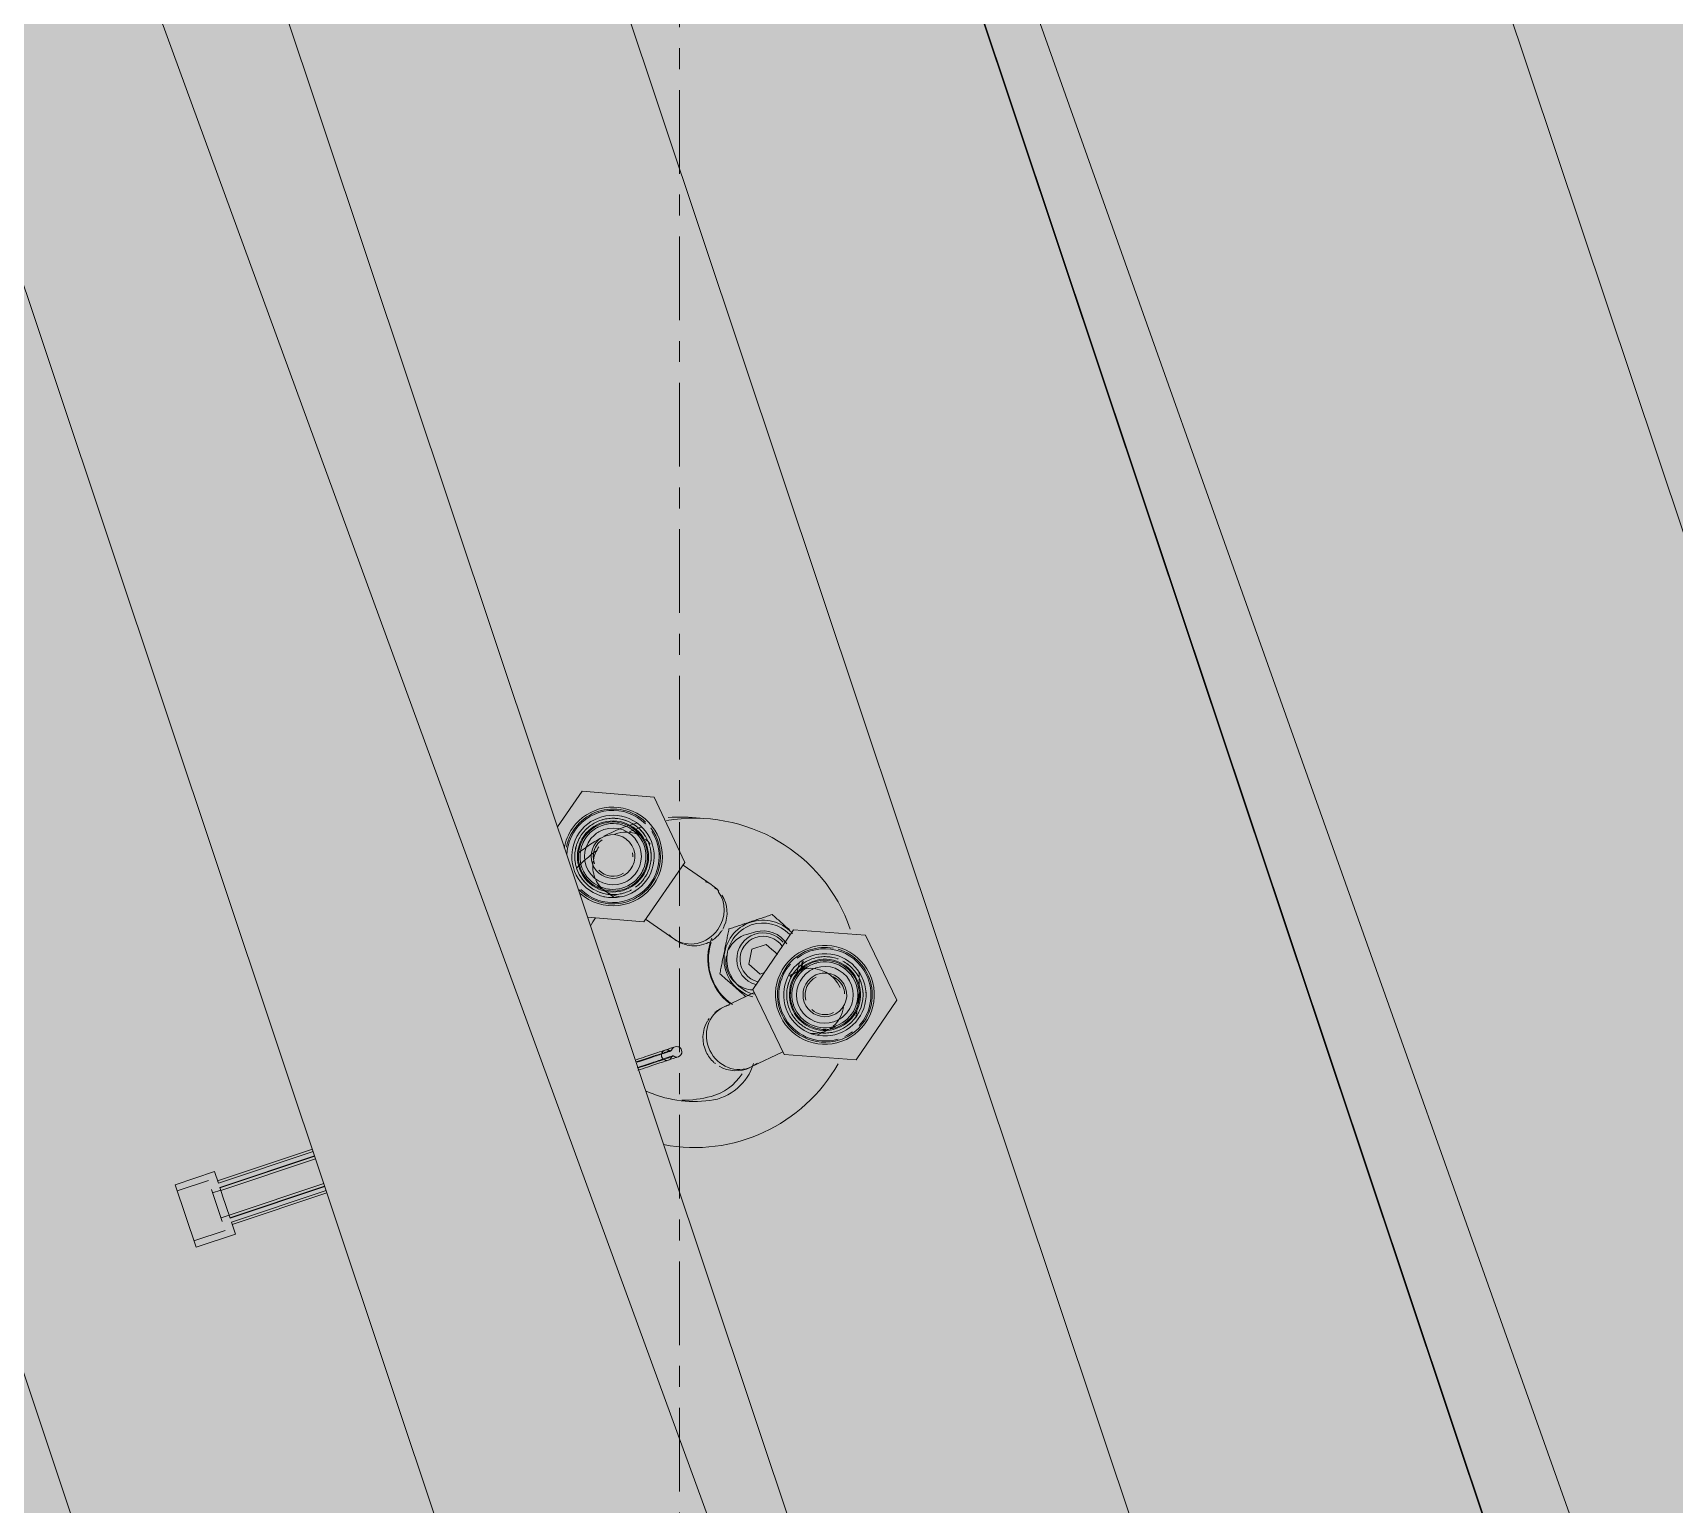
# Model space of a CAD drawing. Header units: inches. Extents: x 2468 to 5383, y -426 to 1376.
# Drawn here: x 3008.14 to 3017.94, y 1153.7 to 1162.5 of the extents above; entities that cross this region are included whole.
import ezdxf

# ---------------------------------------------------------------- set-up
doc = ezdxf.new("R2010")
doc.units = ezdxf.units.IN
doc.header["$MEASUREMENT"] = 0
doc.linetypes.add('Grid Line 1_2_', pattern=[0.875, 0.5, -0.125, 0.125, -0.125])
for name, color, linetype, lineweight in [('7200-WISCONSIN-AVE-6TH-FLOOR-031418_dwg', 8, 'Continuous', 9), ('A-CLNG', 13, 'Continuous', 13), ('A-CLNG-PATT', 13, 'Continuous', 13), ('A-DETL-GENF', 92, 'Continuous', 9), ('A-WALL-PATT', 111, 'Continuous', 13), ('Bb-cor', 7, 'Continuous', 9), ('E-LITE-EQPM', 33, 'Continuous', 9), ('G-IMPT', 8, 'Continuous', 13), ('I-WALL', 2, 'Continuous', 13), ('P-SANR-FIXT', 6, 'Continuous', 13), ('S-GRID', 1, 'Continuous', 9)]:
    doc.layers.add(name, color=color, linetype=linetype, lineweight=lineweight)

# ---------------------------------------------------------------- blocks, each defined once
blk = doc.blocks.new('7200-WISCONSIN-AVE-6TH-FLOOR-031418_dwg-5450642-6TH FLOOR RCP')
at = {"layer": 'Bb-cor'}
blk.add_line((3008.4994, 1178.477), (3047.4165, 1062.0539), dxfattribs=at)
blk = doc.blocks.new('Trendy 1000B - Trendy 1000B_dxf_Trendy 1000-V2-6TH FLOOR RCP')
at = {"layer": 'G-IMPT', "lineweight": 9}
for p, q in [((12.34, 28.3), (1.46, 26.91)), ((18.98, 19.57), (12.34, 28.3)), ((1.46, 26.91), (-2.78, 16.79)), ((2.35, 17.45), (2.38, 17.22)), ((13.85, 18.91), (13.82, 19.14)), ((14.74, 9.45), (18.98, 19.57)), ((-2.78, 16.79), (3.86, 8.06)), ((3.36, 15.85), (3.37, 15.78)), ((3.44, 15.17), (3.61, 13.91)), ((13.52, 15.18), (13.36, 16.44)), ((-2, 9.85), (-2, 12.15)), ((2, 9.85), (2, 10.42)), ((-12.13, 7.82), (-11.95, 7.9)), ((0, 8.69), (-2, 9.85)), ((2, 9.85), (0, 8.69)), ((3.86, 8.06), (14.74, 9.45)), ((4.34, 8.12), (5, 2.97)), ((14.92, 4.23), (14.26, 9.39)), ((-13.23, 7.13), (-17.4, 4.02)), ((-13.89, 6.44), (-13.83, 6.51)), ((-12.99, 7.31), (-12.83, 7.42)), ((-6.15, 6.49), (-6.02, 6.33)), ((14.65, 5.14), (14.68, 5.06)), ((-28.58, 3.12), (-32.92, -6.95)), ((-17.69, 4.41), (-28.58, 3.12)), ((-11.13, -4.38), (-17.69, 4.41)), ((5.05, 2.61), (5.04, 2.67)), ((14.96, 3.93), (14.98, 3.73)), ((-6.11, 0.16), (-6.24, 0.01)), ((5.35, 1.46), (5.28, 1.64)), ((-23.6, -0.6), (-23.68, -0.67)), ((-11.42, -4), (-7.25, -0.89)), ((-6.97, -0.68), (-7.01, -0.71)), ((12.73, -0.89), (12.56, -0.99)), ((-14.51, -12.24), (-11.13, -4.38)), ((-32.92, -6.95), (-28.97, -12.24)), ((8.36, -5.9), (8.36, -5.87)), ((8.36, -5.9), (8.36, -5.9)), ((8.48, -7.07), (8.5, -7.05)), ((8.63, -5.3), (8.65, -5.28)), ((8.68, -6.54), (8.68, -7.04)), ((8.68, -7.1), (8.68, -7.24)), ((8.68, -7.31), (8.68, -7.76)), ((9.15, -5.1), (9.18, -5.1)), ((9.64, -7.04), (9.64, -6.54)), ((9.64, -7.24), (9.64, -7.1)), ((9.64, -7.76), (9.64, -7.31)), ((9.84, -6.32), (9.82, -6.35)), ((9.96, -5.88), (9.96, -5.9)), ((9.96, -5.9), (9.96, -5.93)), ((9.96, -5.9), (9.96, -5.91)), ((-17.12, -8.25), (-16.1, -7.49)), ((8.68, -7.83), (8.68, -8.17)), ((8.68, -8.25), (8.68, -8.93)), ((8.68, -9), (8.68, -9.44)), ((8.68, -9.51), (8.68, -10.49)), ((9.17, -8.3), (9.14, -8.3)), ((9.64, -8.17), (9.64, -7.83)), ((9.64, -8.93), (9.64, -8.25)), ((9.64, -9.44), (9.64, -9)), ((9.64, -10.49), (9.64, -9.51)), ((9.69, -8.09), (9.67, -8.11)), ((8.68, -10.56), (8.68, -10.98)), ((8.68, -11.05), (8.68, -12.22)), ((9.64, -10.98), (9.64, -10.56)), ((9.64, -12.22), (9.64, -11.05)), ((5.66, -63.04), (5.66, -78.2)), ((6.04, -78.2), (6.04, -63.04)), ((6.71, -63.04), (6.71, -78.2)), ((6.77, -63.04), (6.77, -78.2)), ((7.2, -63.04), (7.2, -78.2)), ((11.12, -63.04), (11.12, -78.2)), ((11.55, -78.2), (11.55, -63.04)), ((11.61, -78.2), (11.61, -63.04)), ((12.29, -63.04), (12.29, -78.2)), ((12.66, -78.2), (12.66, -63.04)), ((4.16, -78.2), (4.16, -84.5)), ((4.16, -78.2), (6.04, -78.2)), ((5.16, -79.5), (5.16, -84.5)), ((5.76, -78.2), (6.04, -78.2)), ((9.16, -79.5), (6.59, -79.5)), ((7.2, -78.2), (6.71, -78.2)), ((7.16, -79.5), (7.16, -78.18)), ((7.85, -78.2), (7.2, -78.2)), ((7.9, -78.2), (11.61, -78.2)), ((9.16, -79.5), (11.73, -79.5)), ((11.16, -78.21), (11.16, -79.5)), ((12.29, -78.2), (14.16, -78.2)), ((12.29, -78.2), (12.56, -78.2)), ((13.16, -84.5), (13.16, -79.5)), ((14.16, -84.5), (14.16, -78.2)), ((14.16, -84.5), (4.16, -84.5))]:
    blk.add_line(p, q, dxfattribs=at)
at = {"layer": 'G-IMPT', "lineweight": 9, "flags": 128}
for points in [[(4.84, 22.98), (4.66, 22.84), (4.47, 22.7), (4.29, 22.55), (4.12, 22.4)], [(6.3, 23.69), (6.08, 23.62), (5.86, 23.53), (5.65, 23.44)], [(8.36, 23.97), (8.12, 23.98), (7.89, 23.98), (7.66, 23.96), (7.43, 23.94), (7.2, 23.91)], [(11.58, 22.82), (11.39, 22.95), (11.2, 23.08), (11, 23.2), (10.8, 23.31), (10.59, 23.42), (10.38, 23.51), (10.17, 23.6), (9.95, 23.68), (9.73, 23.75), (9.5, 23.81), (9.28, 23.86), (9.05, 23.9), (8.82, 23.93)], [(3.57, 21.8), (3.5, 21.71), (3.36, 21.52), (3.23, 21.33), (3.11, 21.13), (3, 20.93), (2.89, 20.73), (2.79, 20.52), (2.7, 20.3), (2.62, 20.08), (2.55, 19.86), (2.49, 19.64), (2.43, 19.41), (2.39, 19.19), (2.35, 18.96)], [(12.87, 21.49), (12.73, 21.68), (12.59, 21.86), (12.43, 22.03), (12.28, 22.2)], [(13.59, 20.04), (13.51, 20.26), (13.43, 20.47), (13.33, 20.69)], [(2.31, 18.5), (2.3, 18.26), (2.3, 18.03), (2.31, 17.8), (2.33, 17.57), (2.35, 17.45)], [(13.24, 17.45), (13.22, 17.56), (13.18, 17.91), (13.14, 18.19)], [(13.89, 17.86), (13.9, 18.09), (13.9, 18.33), (13.89, 18.56), (13.87, 18.79), (13.85, 18.91)], [(2.61, 16.32), (2.69, 16.1), (2.77, 15.88), (2.87, 15.67)], [(3.22, 16.92), (3.23, 16.85), (3.27, 16.55), (3.31, 16.19)], [(12.56, 14.47), (12.7, 14.65), (12.84, 14.83), (12.97, 15.03), (13.09, 15.22), (13.21, 15.43), (13.31, 15.63), (13.41, 15.84), (13.5, 16.06), (13.58, 16.27), (13.65, 16.49), (13.71, 16.72), (13.77, 16.94), (13.81, 17.17), (13.85, 17.4)], [(0, 13.31), (-0.5, 13.02), (-1, 12.73), (-1.5, 12.44), (-2, 12.15)], [(3.34, 14.87), (3.47, 14.68), (3.62, 14.5), (3.77, 14.32), (3.92, 14.15)], [(4.62, 13.54), (4.81, 13.41), (5, 13.28), (5.2, 13.16), (5.4, 13.05), (5.61, 12.94), (5.82, 12.85), (6.04, 12.76), (6.26, 12.68), (6.48, 12.61), (6.7, 12.55), (6.93, 12.5), (7.15, 12.46), (7.38, 12.42)], [(9.9, 12.67), (10.12, 12.74), (10.34, 12.83), (10.55, 12.92)], [(11.36, 13.38), (11.55, 13.51), (11.73, 13.66), (11.91, 13.8), (12.08, 13.96)], [(-4.29, 11.24), (-4.31, 10.89), (-4.33, 10.54), (-4.35, 10.19), (-4.37, 9.84)], [(7.85, 12.38), (8.08, 12.38), (8.31, 12.38), (8.54, 12.4), (8.77, 12.42), (9, 12.45)], [(-6.62, 6.98), (-6.56, 6.93), (-6.42, 6.79), (-6.28, 6.64)], [(-5.06, 4.1), (-5.04, 3.9), (-5.02, 3.7), (-5.01, 3.61)], [(-21.67, 0.12), (-21.9, 0.13), (-22.14, 0.13), (-22.37, 0.12), (-22.6, 0.1), (-22.83, 0.08)], [(-18.46, -1.09), (-18.65, -0.95), (-18.84, -0.82), (-19.04, -0.7), (-19.24, -0.58), (-19.44, -0.47), (-19.65, -0.37), (-19.87, -0.28), (-20.09, -0.2), (-20.31, -0.13), (-20.53, -0.06), (-20.75, -0.01), (-20.98, 0.04), (-21.21, 0.07)], [(-5.73, 0.7), (-5.76, 0.65), (-5.87, 0.48), (-5.99, 0.32)], [(6.17, 0.09), (6.04, 0.24), (5.92, 0.4)], [(-26.5, -1.98), (-26.64, -2.16), (-26.78, -2.35), (-26.91, -2.54), (-27.03, -2.74), (-27.14, -2.94), (-27.25, -3.15), (-27.34, -3.36), (-27.43, -3.57), (-27.51, -3.79), (-27.58, -4.01), (-27.64, -4.23), (-27.7, -4.46), (-27.74, -4.69), (-27.77, -4.92)], [(-25.49, -1.02), (-25.67, -1.16), (-25.85, -1.31), (-26.02, -1.47)], [(-25.2, -0.82), (-25.39, -0.95), (-25.49, -1.02)], [(-23.91, -0.84), (-24, -0.91), (-24.28, -1.11), (-24.51, -1.29)], [(-23.73, -0.13), (-23.95, -0.2), (-24.17, -0.28), (-24.38, -0.37)], [(-17.2, -2.44), (-17.34, -2.25), (-17.48, -2.07), (-17.63, -1.89), (-17.78, -1.71)], [(-16.5, -3.9), (-16.58, -3.68), (-16.66, -3.46), (-16.75, -3.25)], [(-16.23, -5.96), (-16.22, -5.73), (-16.23, -5.49), (-16.24, -5.26), (-16.26, -5.03), (-16.29, -4.8)], [(-27.82, -5.38), (-27.82, -5.61), (-27.82, -5.84), (-27.81, -6.08), (-27.79, -6.31), (-27.76, -6.54)], [(-27.55, -7.44), (-27.47, -7.66), (-27.39, -7.87), (-27.3, -8.09)], [(-17.55, -9.36), (-17.41, -9.18), (-17.27, -8.99), (-17.14, -8.8), (-17.02, -8.6), (-16.91, -8.4), (-16.8, -8.19), (-16.7, -7.98), (-16.62, -7.77), (-16.54, -7.55), (-16.47, -7.33), (-16.4, -7.1), (-16.35, -6.88), (-16.31, -6.65), (-16.27, -6.42)], [(8.36, -12.1), (8.36, -11.71), (8.36, -11.33), (8.36, -10.96), (8.36, -10.6), (8.36, -10.25), (8.36, -9.91), (8.36, -9.58), (8.36, -9.26), (8.36, -8.95), (8.36, -8.66), (8.36, -8.37), (8.36, -8.1), (8.36, -7.85), (8.36, -7.61), (8.36, -7.38), (8.36, -7.17), (8.36, -6.98), (8.36, -6.8), (8.36, -6.63), (8.36, -6.48), (8.36, -6.35), (8.36, -6.24), (8.36, -6.14)], [(8.5, -6.35), (8.49, -6.33), (8.47, -6.3), (8.45, -6.27), (8.44, -6.24), (8.43, -6.21), (8.41, -6.18), (8.4, -6.15), (8.39, -6.12), (8.38, -6.09)], [(8.47, -5.5), (8.48, -5.47), (8.5, -5.45)], [(8.68, -6.54), (8.65, -6.52), (8.63, -6.5), (8.61, -6.48), (8.58, -6.45)], [(8.58, -6.95), (8.6, -6.92), (8.63, -6.9), (8.65, -6.88), (8.68, -6.86), (8.68, -6.86)], [(8.69, -6.55), (8.69, -6.54), (8.68, -6.54)], [(8.68, -6.86), (8.69, -6.85), (8.69, -6.85), (8.7, -6.84)], [(8.7, -5.24), (8.73, -5.22), (8.76, -5.21), (8.78, -5.19), (8.81, -5.18), (8.84, -5.16), (8.87, -5.15), (8.9, -5.14), (8.93, -5.13), (8.96, -5.12), (8.99, -5.12), (9.02, -5.11)], [(8.76, -6.7), (8.76, -6.69), (8.76, -6.68), (8.76, -6.67), (8.76, -6.67), (8.76, -6.66), (8.75, -6.65), (8.75, -6.64), (8.75, -6.63), (8.75, -6.63), (8.74, -6.62), (8.74, -6.61), (8.74, -6.61)], [(8.76, -6.74), (8.76, -6.73), (8.76, -6.72), (8.76, -6.71), (8.76, -6.71), (8.76, -6.7)], [(8.76, -12.08), (8.76, -11.73), (8.76, -11.39), (8.76, -11.05), (8.76, -10.73), (8.76, -10.41), (8.76, -10.1), (8.76, -9.81), (8.76, -9.52), (8.76, -9.25), (8.76, -8.99), (8.76, -8.74), (8.76, -8.51), (8.76, -8.28), (8.76, -8.07), (8.76, -7.88), (8.76, -7.7), (8.76, -7.53), (8.76, -7.38), (8.76, -7.24), (8.76, -7.12), (8.76, -7.01), (8.76, -6.92), (8.76, -6.84), (8.76, -6.78), (8.76, -6.74), (8.76, -6.71), (8.76, -6.7)], [(9.37, -5.13), (9.4, -5.14), (9.43, -5.15), (9.46, -5.16), (9.49, -5.17)], [(9.56, -6.66), (9.56, -6.66), (9.56, -6.67), (9.56, -6.68), (9.56, -6.69), (9.56, -6.7)], [(9.56, -6.7), (9.56, -6.71), (9.56, -6.71), (9.56, -6.72), (9.56, -6.73), (9.56, -6.74), (9.57, -6.74), (9.57, -6.75), (9.57, -6.76), (9.57, -6.77), (9.58, -6.78), (9.58, -6.78), (9.58, -6.79)], [(9.56, -6.7), (9.56, -6.71), (9.56, -6.73), (9.56, -6.77), (9.56, -6.83), (9.56, -6.9), (9.56, -6.98), (9.56, -7.09), (9.56, -7.21), (9.56, -7.34), (9.56, -7.49), (9.56, -7.65), (9.56, -7.83), (9.56, -8.02), (9.56, -8.22), (9.56, -8.44), (9.56, -8.68), (9.56, -8.92), (9.56, -9.18), (9.56, -9.45), (9.56, -9.73), (9.56, -10.02), (9.56, -10.33), (9.56, -10.64), (9.56, -10.96), (9.56, -11.29), (9.56, -11.64), (9.56, -11.98), (9.56, -12.34)], [(9.64, -6.54), (9.63, -6.54), (9.63, -6.55), (9.62, -6.55)], [(9.63, -6.85), (9.63, -6.85), (9.64, -6.86)], [(9.74, -6.45), (9.72, -6.47), (9.69, -6.49), (9.67, -6.51), (9.64, -6.53), (9.64, -6.54)], [(9.64, -6.86), (9.67, -6.88), (9.69, -6.9), (9.71, -6.92), (9.74, -6.94)], [(9.77, -5.38), (9.79, -5.41), (9.81, -5.43), (9.83, -5.46), (9.85, -5.49), (9.86, -5.51), (9.88, -5.54), (9.89, -5.57)], [(9.82, -7.04), (9.83, -7.07), (9.85, -7.09), (9.87, -7.12), (9.88, -7.15), (9.89, -7.18), (9.91, -7.21), (9.92, -7.24), (9.93, -7.27), (9.94, -7.3)], [(9.96, -6.11), (9.96, -6.21), (9.96, -6.32), (9.96, -6.45), (9.96, -6.59), (9.96, -6.75), (9.96, -6.93), (9.96, -7.12), (9.96, -7.33), (9.96, -7.55), (9.96, -7.78), (9.96, -8.03), (9.96, -8.3), (9.96, -8.58), (9.96, -8.87), (9.96, -9.17), (9.96, -9.49), (9.96, -9.82), (9.96, -10.15), (9.96, -10.5), (9.96, -10.86), (9.96, -11.23), (9.96, -11.61), (9.96, -11.99), (9.96, -12.38)], [(-26.84, -8.9), (-26.71, -9.09), (-26.57, -9.27), (-26.42, -9.45), (-26.27, -9.62)], [(-18.56, -10.32), (-18.37, -10.18), (-18.19, -10.03), (-18.02, -9.87)], [(-18.53, -9.3), (-18.47, -9.26), (-18.23, -9.08), (-17.94, -8.86), (-17.89, -8.82)], [(8.55, -8.01), (8.53, -7.99), (8.51, -7.96), (8.49, -7.94), (8.47, -7.91), (8.46, -7.88), (8.44, -7.85), (8.43, -7.82)], [(8.95, -8.27), (8.92, -8.26), (8.89, -8.25), (8.86, -8.24), (8.83, -8.22)], [(9.62, -8.15), (9.59, -8.17), (9.56, -8.19), (9.54, -8.2), (9.51, -8.22), (9.48, -8.23), (9.45, -8.24), (9.42, -8.25), (9.39, -8.26), (9.36, -8.27), (9.33, -8.28), (9.3, -8.29)], [(9.85, -7.89), (9.84, -7.92), (9.82, -7.95)], [(-25.58, -10.25), (-25.4, -10.39), (-25.21, -10.52), (-25.01, -10.64), (-24.81, -10.76), (-24.6, -10.86), (-24.39, -10.96), (-24.18, -11.05), (-23.96, -11.14), (-23.74, -11.21), (-23.52, -11.27), (-23.29, -11.33), (-23.07, -11.37), (-22.84, -11.41)], [(-22.38, -11.46), (-22.14, -11.47), (-21.91, -11.47), (-21.68, -11.46), (-21.45, -11.44), (-21.22, -11.41)], [(-20.31, -11.21), (-20.09, -11.14), (-19.88, -11.06), (-19.66, -10.97)], [(-18.85, -10.52), (-18.66, -10.39), (-18.56, -10.32)]]:
    blk.add_lwpolyline(points, dxfattribs=at)
at = {"layer": 'G-IMPT', "lineweight": 9}
for centre, radius, start, end in [((0.11, 0), 25, 90.5964, 171.3873), ((8.1, 18.18), 7.5, 97.2728, 277.2728), ((8.1, 18.18), 7, 97.2728, 198.5228), ((8.1, 18.18), 7.2, 22.5227, 145.2513), ((8.1, 18.18), 7.5, 277.2728, 97.2728), ((8.1, 18.18), 7, 29.7728, 97.2728), ((8.1, 18.18), 6.25, 97.2728, 277.2728), ((8.1, 18.18), 5.4, 97.2728, 277.2728), ((8.1, 18.18), 5.25, 22.5227, 202.5227), ((8.1, 18.18), 5, 97.2728, 277.2728), ((8.1, 18.18), 4.31, 22.5227, 180), ((8.1, 18.18), 5.8, 115.4318, 126.1828), ((8.1, 18.18), 6.25, 119.4349, 120.1107), ((8.1, 18.18), 5.8, 99.3698, 110.1074), ((0.11, 0), 25, 73.5051, 75.2504), ((8.1, 18.18), 5, 104.5258, 108.0197), ((8.1, 18.18), 6.25, 277.2728, 97.2728), ((8.1, 18.18), 5.4, 277.2728, 97.2728), ((0.11, 0), 25, 70.6463, 72.9369), ((8.1, 18.18), 5, 277.2728, 97.2728), ((8.1, 18.18), 5.8, 83.3084, 92.2795), ((8.1, 18.18), 5, 86.5258, 90.0198), ((0.11, 0), 25, 69.713, 69.9366), ((0.11, 0), 25, 64.2306, 68.1545), ((8.1, 18.18), 5.8, 69.2415, 75.9975), ((8.1, 18.18), 5, 68.5258, 72.0198), ((8.1, 18.18), 6.25, 74.4349, 75.1107), ((8.1, 18.18), 5.8, 3.823, 59.8855), ((8.1, 18.18), 7.2, 151.3678, 180), ((8.1, 18.18), 5.8, 151.3769, 158.351), ((8.1, 18.18), 5.25, 202.5227, 22.5227), ((8.1, 18.18), 5, 158.5258, 162.0198), ((8.1, 18.18), 5.8, 141.1334, 142.2566), ((8.1, 18.18), 5, 140.5258, 144.0197), ((8.1, 18.18), 3.32, 0, 180), ((8.1, 18.18), 5, 122.5258, 126.0197), ((8.1, 18.18), 3, 97.2728, 142.2728), ((8.1, 18.18), 3, 74.7728, 97.2728), ((8.1, 18.18), 5, 50.5258, 54.0197), ((0.11, 0), 25, 62.4042, 63.0405), ((0.11, 0), 25, 59.9191, 61.7814), ((8.1, 18.18), 5, 32.5258, 36.0197), ((0.11, 0), 25, 59.1778, 59.2963), ((8.1, 18.18), 6.25, 29.4349, 30.1107), ((8.1, 18.18), 7, 7.2728, 18.5228), ((8.1, 18.18), 7.2, 360, 22.5227), ((8.1, 18.18), 7.2, 180, 0), ((8.1, 18.18), 6.25, 164.4349, 165.1107), ((8.1, 18.18), 5.8, 167.6666, 176.476), ((8.1, 18.18), 5.8, 183.823, 239.8855), ((8.1, 18.18), 5, 176.5258, 180.0198), ((8.1, 18.18), 4.31, 180, 202.5227), ((8.1, 18.18), 4.31, 202.5227, 0), ((8.1, 18.18), 3.32, 180, 202.5227), ((8.1, 18.18), 3.32, 202.5227, 0), ((8.1, 18.18), 3, 187.2728, 266.7652), ((8.1, 18.18), 7, 277.2728, 358.1815), ((8.1, 18.18), 3, 299.7728, 7.2728), ((8.1, 18.18), 4.31, 0, 22.5227), ((8.1, 18.18), 5, 14.5258, 18.0197), ((8.1, 18.18), 5, 356.5258, 0.0198), ((8.1, 18.18), 5.8, 347.6666, 356.476), ((0, 11), 5.93, 114.5455, 180), ((0, 11), 5.5, 115.1419, 180.5964), ((0, 11), 4.3, 104.833, 176.833), ((0, 11), 5.93, 112.5, 114.0915), ((0, 11), 5.93, 65.903, 67.5), ((0, 11), 5.5, 49.6874, 65.6389), ((0, 11), 5.93, 57.2727, 65.4545), ((8.1, 18.18), 6.25, 209.4349, 210.1107), ((0, 11), 5.93, 56.25, 56.8049), ((8.1, 18.18), 5, 194.5258, 198.0197), ((8.1, 18.18), 5, 212.5258, 216.0197), ((8.1, 18.18), 5, 320.5258, 324.0197), ((8.1, 18.18), 5, 338.5258, 342.0198), ((8.1, 18.18), 5.8, 331.3769, 338.351), ((8.1, 18.18), 6.25, 344.4349, 345.1107), ((0.11, 0), 25, 330.6535, 42.136), ((0, 11), 4, 111.4286, 180), ((0, 11), 3.5, 105.8824, 180), ((8.1, 18.18), 7, 209.7728, 277.2728), ((8.1, 18.18), 5, 230.5258, 234.0197), ((8.1, 18.18), 5.8, 249.2415, 255.9975), ((8.1, 18.18), 5, 248.5258, 252.0198), ((8.1, 18.18), 5, 266.5258, 270.0198), ((8.1, 18.18), 5.8, 279.3698, 290.1074), ((8.1, 18.18), 5, 284.5258, 288.0197), ((8.1, 18.18), 5.8, 295.4318, 306.1828), ((8.1, 18.18), 5, 302.5258, 306.0197), ((8.1, 18.18), 6.25, 299.4349, 300.1107), ((8.1, 18.18), 5.8, 313.6118, 322.2566), ((0, 11), 5.93, 180, 319.0909), ((0, 11), 5.5, 180.5964, 327.0151), ((0, 11), 4, 180, 325.7143), ((0, 11), 3.5, 180, 328.2353), ((8.1, 18.18), 6.25, 254.4349, 255.1107), ((8.1, 18.18), 5.8, 263.3084, 272.2795), ((-0.71, -1.88), 25, 154.859, 165.9972), ((-10, 3.3), 5, 115.4711, 126.7211), ((-10, 3.3), 5, 47.9711, 104.2211), ((-0.08, 9.6), 4.3, 176.833, 226.0814), ((-0.08, 9.6), 4.3, 302.833, 338.833), ((0, 11), 5.93, 319.4844, 326.25), ((-10, 3.3), 5, 14.2211, 36.7211), ((-0.08, 9.6), 4.3, 239.8433, 298.0165), ((-10, 3.3), 5, 329.2211, 2.9711), ((0.01, 11.1), 8.5, 229.5312, 304.1348), ((0, 11), 8.3, 233.676, 307.5169), ((10, 3.3), 5, 187.2728, 198.5228), ((10, 3.3), 5, 311.0228, 7.2728), ((9.93, -1.93), 8, 348.876, 54.7723), ((-22.02, -5.67), 7.5, 36.7211, 216.7211), ((-22.02, -5.67), 7.2, 118.0127, 180), ((-22.02, -5.67), 7, 116.7407, 216.7211), ((-22.02, -5.67), 6.25, 36.7211, 216.7211), ((-22.02, -5.67), 7.2, 22.5227, 108.4194), ((-22.02, -5.67), 7, 36.7211, 104.2211), ((-22.02, -5.67), 6.25, 103.8832, 104.559), ((-22.02, -5.67), 5.8, 89.1367, 102.1756), ((-22.02, -5.67), 5.8, 73.0601, 85.812), ((10, 3.3), 5, 221.0228, 277.2728), ((9.26, -2.56), 8, 356.1168, 38.7895), ((-22.02, -5.67), 5.4, 36.7211, 216.7211), ((-22.02, -5.67), 6.25, 148.8832, 149.559), ((-22.02, -5.67), 5.25, 22.5227, 202.5227), ((-22.02, -5.67), 6.25, 216.7211, 36.7211), ((-22.02, -5.67), 5, 36.7211, 216.7211), ((-22.02, -5.67), 5.8, 134.0553, 147.1177), ((-22.02, -5.67), 5.4, 216.7211, 36.7211), ((-22.02, -5.67), 4.31, 22.5227, 180), ((-22.02, -5.67), 5.8, 103.249, 131.0441), ((-0.71, -1.88), 25, 177.3064, 189.5106), ((-22.02, -5.67), 5, 133.9741, 137.468), ((-22.02, -5.67), 3.32, 0, 180), ((0.11, 0), 25, 180.3891, 184.8524), ((-22.02, -5.67), 5, 115.9741, 119.4681), ((-22.02, -5.67), 5, 97.9741, 101.468), ((-22.02, -5.67), 5, 79.9741, 83.468), ((-22.02, -5.67), 5, 61.9741, 65.468), ((-22.02, -5.67), 5.8, 56.9851, 65.6311), ((-22.02, -5.67), 6.25, 58.8832, 59.559), ((-22.02, -5.67), 7, 297.5349, 36.7211), ((-22.02, -5.67), 5, 43.9741, 47.468), ((-22.02, -5.67), 5.8, 40.9118, 51.6769), ((-22.02, -5.67), 7.5, 299.798, 36.7211), ((-22.02, -5.67), 5.8, 22.7567, 33.4787), ((-10, 3.3), 5, 306.7211, 317.9711), ((10, 3.3), 5, 277.2728, 299.7728), ((-22.02, -5.67), 5.8, 172.5578, 179.3338), ((-22.02, -5.67), 5.8, 156.2699, 163.2184), ((-22.02, -5.67), 5, 169.9741, 173.468), ((-22.02, -5.67), 5.25, 202.5227, 22.5227), ((-22.02, -5.67), 5, 151.9741, 155.468), ((-22.02, -5.67), 5, 216.7211, 36.7211), ((-22.02, -5.67), 3, 70.4711, 81.7211), ((-22.02, -5.67), 3, 295.4711, 14.2211), ((-22.02, -5.67), 4.31, 0, 22.5227), ((-22.02, -5.67), 5, 25.9741, 29.4681), ((-22.02, -5.67), 5, 7.9741, 11.468), ((-22.02, -5.67), 5.8, 8.6898, 10.5555), ((-22.02, -5.67), 6.25, 13.8832, 14.559), ((-22.02, -5.67), 7.2, 360, 22.5227), ((0.11, 0), 18, 317.0461, 348.876), ((-0.71, -1.88), 18, 341.8329, 356.1168), ((-22.02, -5.67), 7.2, 180, 240), ((-22.02, -5.67), 6.25, 193.8832, 194.559), ((-22.02, -5.67), 5.8, 188.6898, 197.4002), ((-22.02, -5.67), 5, 187.9741, 191.468), ((-22.02, -5.67), 4.31, 180, 202.5227), ((-22.02, -5.67), 4.31, 202.5227, 0), ((-22.02, -5.67), 3.32, 180, 202.5227), ((-0.71, -1.88), 25, 190.7936, 199.9247), ((-22.02, -5.67), 3.32, 202.5227, 360), ((-22.02, -5.67), 3, 194.2211, 216.7211), ((-22.02, -5.67), 3, 216.7211, 272.9711), ((-22.02, -5.67), 7.2, 296.0962, 0), ((-22.02, -5.67), 5, 349.9741, 353.468), ((-22.02, -5.67), 5.8, 336.2699, 343.2184), ((-22.02, -5.67), 5.8, 352.5578, 359.3338), ((9.16, -5.9), 0.8, 306.8699, 233.1301), ((9.16, -7.5), 0.8, 126.8699, 167.7642), ((8.56, -6.7), 0.2, 306.8699, 53.1301), ((9.76, -6.7), 0.2, 126.8699, 233.1301), ((9.16, -7.5), 0.8, 12.2358, 53.1301), ((-22.02, -5.67), 7, 216.7211, 249.0925), ((-22.02, -5.67), 5.8, 202.7567, 213.4787), ((-22.02, -5.67), 5, 205.9741, 209.4681), ((-22.02, -5.67), 5.8, 220.9118, 231.6769), ((-22.02, -5.67), 5, 223.9741, 227.468), ((0.11, 0), 25, 198.3176, 207.2943), ((-22.02, -5.67), 5, 313.9741, 317.468), ((-22.02, -5.67), 5.8, 314.9029, 327.1177), ((-22.02, -5.67), 5, 331.9741, 335.468), ((-22.02, -5.67), 6.25, 328.8832, 329.559), ((9.16, -7.5), 0.8, 180, 360), ((-22.02, -5.67), 7.5, 216.7211, 241.7195), ((-22.02, -5.67), 6.25, 238.8832, 239.559), ((-22.02, -5.67), 5.8, 236.9851, 245.6311), ((-22.02, -5.67), 5, 241.9741, 245.468), ((-22.02, -5.67), 5.8, 253.0601, 265.812), ((-22.02, -5.67), 5, 259.9741, 263.468), ((-22.02, -5.67), 5.8, 269.1367, 311.0441), ((-22.02, -5.67), 5, 277.9741, 281.468), ((-22.02, -5.67), 6.25, 283.8832, 284.559), ((-22.02, -5.67), 5, 295.9741, 299.4681), ((0.11, 0), 18, 218.1747, 222.9907)]:
    blk.add_arc(centre, radius, start, end, dxfattribs=at)
for centre, major_axis, start_param, end_param in [((8.37, 16.09), (4.96, 0.63), 1.570796, 2.88709), ((8.37, 16.09), (4.96, 0.63), 0.254503, 0.942478), ((8.37, 16.09), (4.96, 0.63), 0, 0.188017), ((8.37, 16.09), (4.96, 0.63), 2.967113, 3.141593), ((8.37, 16.09), (4.96, 0.63), 3.141593, 3.455752), ((8.37, 16.09), (4.96, 0.63), 5.745621, 6.042777), ((8.37, 16.09), (4.96, 0.63), 6.096604, 6.283185), ((-10.24, 3.12), (-2.99, 4.01), 6.057333, 6.283185), ((-10.24, 3.12), (-2.99, 4.01), 4.712389, 5.969026), ((-10.24, 3.12), (-2.99, 4.01), 0, 0.19635), ((-10.24, 3.12), (-2.99, 4.01), 3.141593, 4.712389), ((9.96, 3.6), (4.96, 0.63), 0, 0.19635), ((9.96, 3.6), (4.96, 0.63), 2.945243, 3.141593), ((9.96, 3.6), (4.96, 0.63), 3.141593, 4.712389), ((9.96, 3.6), (4.96, 0.63), 4.712389, 6.283185), ((-20.33, -4.41), (-2.99, 4.01), 5.969026, 6.183277), ((-20.33, -4.41), (-2.99, 4.01), 0.55394, 0.942478), ((-20.33, -4.41), (-2.99, 4.01), 0.254503, 0.489461), ((-20.33, -4.41), (-2.99, 4.01), 0, 0.17448), ((-10.24, 3.12), (-2.99, 4.01), 2.945243, 3.141593), ((-20.33, -4.41), (-2.99, 4.01), 1.570796, 2.004513), ((-20.33, -4.41), (-2.99, 4.01), 3.382001, 3.676125), ((-20.33, -4.41), (-2.99, 4.01), 2.05069, 2.58263), ((-20.33, -4.41), (-2.99, 4.01), 2.642352, 3.141593), ((-20.33, -4.41), (-2.99, 4.01), 3.141593, 3.328174)]:
    blk.add_ellipse(centre, major_axis=major_axis, ratio=0.939693, start_param=start_param, end_param=end_param, dxfattribs=at)
for points, knots in [([(-6, 14.46), (-5.77, 14.6), (-5.29, 14.87), (-4.67, 15.23), (-4.16, 15.52), (-3.65, 15.82), (-3.26, 16.05), (-3, 16.2)], [-1, -1, -1, -1, -0.875, -0.75, -0.6875, -0.625, -0.5, -0.5, -0.5, -0.5]), ([(2.22, 16.65), (2.48, 16.5), (2.97, 16.21), (3.46, 15.93), (3.69, 15.8)], [-0.625, -0.625, -0.625, -0.625, -0.5, -0.3900567, -0.3900567, -0.3900567, -0.3900567]), ([(-6, 11), (-6, 11.3), (-6, 11.75), (-6, 12.35), (-6, 12.79), (-6, 13.22), (-6, 13.78), (-6, 14.19), (-6, 14.46)], [-1, -1, -1, -1, -0.75, -0.625, -0.5, -0.375, -0.25, 0, 0, 0, 0]), ([(-6, 7.54), (-6, 7.81), (-6, 8.36), (-6, 9.07), (-6, 9.65), (-6, 10.25), (-6, 10.7), (-6, 11)], [-1, -1, -1, -1, -0.75, -0.5, -0.375, -0.25, 0, 0, 0, 0]), ([(0, 4.07), (-0.23, 4.21), (-0.71, 4.48), (-1.33, 4.84), (-1.84, 5.13), (-2.35, 5.43), (-3, 5.8), (-3.65, 6.18), (-4.17, 6.48), (-4.67, 6.77), (-5.29, 7.12), (-5.77, 7.4), (-6, 7.54)], [-1, -1, -1, -1, -0.875, -0.75, -0.6875, -0.625, -0.5, -0.375, -0.3125, -0.25, -0.125, 0, 0, 0, 0]), ([(4.54, 6.7), (4.42, 6.62), (4.16, 6.48), (3.65, 6.18), (3, 5.8), (2.35, 5.43), (1.83, 5.13), (1.33, 4.84), (0.71, 4.48), (0.23, 4.21), (0, 4.07)], [-0.75, -0.75, -0.75, -0.75, -0.6875, -0.625, -0.5, -0.375, -0.3125, -0.25, -0.125, 0, 0, 0, 0])]:
    blk.add_open_spline(points, degree=3, knots=knots, dxfattribs=at)
blk = doc.blocks.new('Trendy 1000B - Trendy 1000B_dxf-V3-6TH FLOOR RCP')
at = {"xscale": 0.0393700787401575, "yscale": 0.0393700787401575, "zscale": 0.0393700787401575}
blk.add_blockref('Trendy 1000B - Trendy 1000B_dxf_Trendy 1000-V2-6TH FLOOR RCP', (0, 0), dxfattribs=at)
blk = doc.blocks.new('Trendy 1000B - Trendy 1000B-V4-6TH FLOOR RCP')
blk.add_blockref('Trendy 1000B - Trendy 1000B_dxf-V3-6TH FLOOR RCP', (0, 0))
blk = doc.blocks.new('Lighting-Surface-Suspended-Cooper-Neo-Ray-Define-2-3-4-5-LED - 6_ RECESSED IN ACT-6386486-6TH FLOOR RCP')
at = {"layer": 'E-LITE-EQPM'}
for p, q in [((-0.8362, 36), (-0.8362, -36)), ((1.1638, 36), (-0.8362, -36)), ((1.1638, -36), (1.1638, 36))]:
    blk.add_line(p, q, dxfattribs=at)

msp = doc.modelspace()

# ---------------------------------------------------------------- hatches: boundary and pattern name
at = {"layer": 'A-CLNG-PATT'}
h = msp.add_hatch(dxfattribs=at)
h.set_pattern_fill('FP_1', color=256, style=0, pattern_type=2)
h.set_pattern_definition([(0, (0, 0), (30.72, 7.68), [1.267, -21.773, 1.267, -21.773, -122.88]), (0, (0, 0), (30.72, 7.68), [-46.08, 1.267, -44.813, 1.267, -21.773, -53.76]), (0, (0, 0), (30.72, 7.68), [-115.2, 1.267, -14.093, 1.267, -37.133]), (120, (11.52, 3.84), (-22.011075, 22.7643), [1.267, -21.773, 1.267, -21.773, -122.88]), (120, (11.52, 3.84), (-22.011075, 22.7643), [-46.08, 1.267, -44.813, 1.267, -21.773, -53.76]), (120, (11.52, 3.84), (-22.011075, 22.7643), [-115.2, 1.267, -14.093, 1.267, -37.133]), (240, (15.36, 19.2), (-8.708925, -30.4443), [1.267, -21.773, 1.267, -21.773, -122.88]), (240, (15.36, 19.2), (-8.708925, -30.4443), [-46.08, 1.267, -44.813, 1.267, -21.773, -53.76]), (240, (15.36, 19.2), (-8.708925, -30.4443), [-115.2, 1.267, -14.093, 1.267, -37.133])])
h.paths.add_polyline_path([(3021.332, 1053.3384), (3039.8247, 1059.5199), (2987.832, 1215.0602), (2969.3395, 1208.8781), (3019.9106, 1057.5907)], flags=0)
h.paths.add_polyline_path([(3014.5, 1114.2102), (3013.7235, 1114.3124), (3013, 1114.6121), (3012.3787, 1115.0889), (3011.9019, 1115.7102), (3011.6022, 1116.4338), (3011.5, 1117.2102), (3011.6022, 1117.9867), (3011.9019, 1118.7102), (3012.3787, 1119.3315), (3013, 1119.8083), (3013.7235, 1120.108), (3014.5, 1120.2102), (3015.2765, 1120.108), (3016, 1119.8083), (3016.6213, 1119.3315), (3017.0981, 1118.7102), (3017.3978, 1117.9867), (3017.5, 1117.2102), (3017.3978, 1116.4338), (3017.0981, 1115.7102), (3016.6213, 1115.0889), (3015.8719, 1114.5591), (3015.2765, 1114.3124)], flags=0)
h.paths.add_polyline_path([(3001.5, 1152.1994), (3000.7235, 1152.3016), (3000, 1152.6013), (2999.3787, 1153.078), (2998.9019, 1153.6994), (2998.6022, 1154.4229), (2998.5, 1155.1994), (2998.6348, 1156.0545), (2998.9019, 1156.6994), (2999.3787, 1157.3207), (3000, 1157.7974), (3000.7235, 1158.0971), (3001.5, 1158.1994), (3002.2765, 1158.0971), (3003, 1157.7974), (3003.6213, 1157.3207), (3004.0981, 1156.6994), (3004.3978, 1155.9758), (3004.5, 1155.1994), (3004.3978, 1154.4229), (3004.0981, 1153.6994), (3003.6213, 1153.078), (3003, 1152.6013), (3002.2765, 1152.3016)], flags=0)
h.paths.add_polyline_path([(2989.5, 1188.0649), (2988.7235, 1188.1671), (2988, 1188.4668), (2987.3787, 1188.9436), (2986.9019, 1189.5649), (2986.6022, 1190.2884), (2986.5, 1191.0649), (2986.6022, 1191.8413), (2986.9019, 1192.5649), (2987.3787, 1193.1862), (2988, 1193.663), (2988.7235, 1193.9627), (2989.5, 1194.0649), (2990.2765, 1193.9627), (2991, 1193.663), (2991.6988, 1193.0852), (2992.0981, 1192.5649), (2992.3978, 1191.8413), (2992.5, 1191.0649), (2992.3978, 1190.2884), (2992.0981, 1189.5649), (2991.6213, 1188.9436), (2991, 1188.4668), (2990.2765, 1188.1671)], flags=0)
at = {"layer": 'A-DETL-GENF'}
h = msp.add_hatch(color=9, dxfattribs=at)
h.paths.add_polyline_path([(3789.625, 691.1178), (3829.75, 691.1178), (3829.75, 712.1178), (3783.5, 712.1178), (3783.5, 691.1178)], flags=0)
h.paths.add_polyline_path([(3779.6666, 711.4834), (3780, 711.4834), (3780, 712.1178), (3642.6631, 712.1178), (3642.6631, 711.4834), (3777.5502, 711.4834)], flags=0)
h.paths.add_polyline_path([(3834, 711.4834), (3963.1631, 711.4834), (3963.1631, 712.1178), (3832.75, 712.1178), (3832.75, 711.4834)], flags=0)
h.paths.add_polyline_path([(3829.75, 715.6178), (3960.5, 715.6178), (3960.5, 808.1178), (3960, 808.1178), (3960, 831.1178), (3957.25, 831.1178), (3957.25, 833.9834), (3917.25, 833.9834), (3917.25, 831.1178), (3916, 831.1178), (3916, 808.6178), (3783.5, 808.6178), (3783.5, 715.6178), (3826.5135, 715.6178)], flags=0)
h.paths.add_polyline_path([(3778.7468, 715.6178), (3780, 715.6178), (3780, 831.1178), (3744, 831.1178), (3744, 808.1178), (3720, 808.1178), (3720, 831.1178), (3718.25, 831.1178), (3718.25, 833.9834), (3678.25, 833.9834), (3678.25, 831.1178), (3676, 831.1178), (3676, 715.6178), (3764.108, 715.6178)], flags=0)
h.paths.add_polyline_path([(3672.5, 715.6178), (3672.5, 831.1178), (3643.5, 831.1178), (3643.5, 715.6178), (3649.7142, 715.6178)], flags=0)
h.paths.add_polyline_path([(3964, 766.1287), (3982.75, 766.1287), (3982.75, 808.1178), (3964, 808.1178), (3964, 766.619)], flags=0)
h.paths.add_polyline_path([(2848.6945, 1211.7804), (2842.0765, 1231.5786), (2843.9733, 1232.2126), (2850.5913, 1212.4144), (2849.2034, 1211.9505)], flags=0)
h.paths.add_polyline_path([(2815.7235, 1310.4156), (2809.1056, 1330.2138), (2811.0024, 1330.8479), (2817.6204, 1311.0497)], flags=0)
h.paths.add_polyline_path([(2658.2756, 1302.0696), (2664.8936, 1282.2714), (2662.9967, 1281.6373), (2656.3787, 1301.4355)], flags=0)
h.paths.add_polyline_path([(2691.2467, 1203.4343), (2697.8647, 1183.6362), (2695.9679, 1183.0021), (2689.3499, 1202.8003)], flags=0)
h.paths.add_polyline_path([(2662.3509, 805.7582), (2833.806, 865.1887), (2817.0057, 915.4481), (2808.707, 912.6741), (2787.7831, 975.2695), (2795.6109, 977.8861), (2771.6659, 1049.5198), (2757.9426, 1044.9324), (2750.3339, 1067.6944), (2773.0958, 1075.3031), (2780.7045, 1052.5411), (2776.408, 1051.1049), (2801.4625, 976.1518), (2793.6348, 973.5352), (2812.3395, 917.5787), (2819.2154, 919.8771), (2837.8475, 864.1383), (2922.3808, 892.3955), (2921.2992, 895.516), (2921.7716, 895.6798), (2903.6062, 948.0866), (2940.6166, 960.4452), (2946.3286, 943.3885), (2990.8948, 958.2857), (2982.8898, 982.2332), (2986.2093, 983.3428), (2986.9226, 981.2089), (3035.2918, 997.3773), (3034.0237, 1001.171), (3037.8174, 1002.4391), (3036.5493, 1006.2328), (3040.3429, 1007.5009), (3028.2958, 1043.5407), (3024.5022, 1042.2726), (3023.2341, 1046.0662), (3019.4404, 1044.7981), (3018.1723, 1048.5918), (3012.4818, 1046.6896), (3011.3722, 1050.0091), (3045.5152, 1061.4221), (2993.5222, 1216.9623), (2845.0953, 1167.3474), (2876.9567, 1072.0315), (2919.1612, 1086.1393), (2939.2926, 1025.9149), (2968.6935, 1035.7424), (2973.5282, 1021.2794), (2970.2087, 1020.1698), (2966.4836, 1031.3137), (2929.0805, 1018.8109), (2927.9709, 1022.1303), (2930.7568, 1023.0616), (2912.5277, 1077.5955), (2868.9005, 1063.0122), (2887.1297, 1008.4783), (2895.7247, 1011.3514), (2896.8343, 1008.0319), (2884.9198, 1004.0492), (2834.6708, 1154.373), (2833.3672, 1153.9372), (2826.9076, 1173.2613), (2846.2312, 1179.7208), (2836.8393, 1207.8175), (2848.6945, 1211.7804), (2857.8883, 1184.2763), (2938.5035, 1211.2237), (2906.8007, 1306.0653), (2826.1855, 1279.1179), (2835.3793, 1251.6138), (2823.5241, 1247.651), (2803.8921, 1306.4607), (2815.7235, 1310.4156), (2824.9174, 1282.9116), (2905.5326, 1309.859), (2895.1274, 1340.9868), (2807.6132, 1340.9868), (2810.9231, 1331.085), (2809.0263, 1330.4509), (2805.5045, 1340.9868), (2658.4464, 1340.9868), (2670.1043, 1306.0236), (2658.2756, 1302.0696), (2649.0817, 1329.5736), (2560.8525, 1300.0811), (2592.5554, 1205.2395), (2680.7847, 1234.7321), (2671.5908, 1262.2361), (2683.446, 1266.199), (2703.0753, 1207.3883), (2691.2467, 1203.4343), (2682.0528, 1230.9384), (2593.8235, 1201.4458), (2625.5265, 1106.6041), (2713.7558, 1136.0969), (2704.5619, 1163.6009), (2716.4171, 1167.5638), (2725.8126, 1139.4681), (2745.1068, 1145.9176), (2751.5663, 1126.5935), (2751.2138, 1126.4757), (2763.5778, 1089.4876), (2758.8358, 1087.9025), (2742.8259, 1135.7975), (2576.3864, 1080.1613), (2605.7115, 992.4329), (2750.3339, 1040.7761), (2751.4435, 1037.4567), (2603.5017, 988.0039), (2506.4974, 1278.1995), (2552.4957, 1293.5754), (2553.6053, 1290.2559), (2510.9265, 1275.9896), (2574.8013, 1084.9033), (2617.4689, 1099.1659), (2616.0423, 1103.4338), (2622.207, 1105.4945), (2543.4885, 1340.9868), (2497.6226, 1340.9868), (2499.1574, 1336.3952), (2499.1574, 1306.4607), (2495.6574, 1306.4607), (2495.6574, 1335.8257), (2493.9322, 1340.9868), (2470.6022, 1340.9868), (2470.6022, 1306.4607), (2484.9634, 1306.4607), (2588.6496, 996.2756), (2597.6595, 999.2874), (2660.7113, 810.6633)], flags=0)
h.paths.add_polyline_path([(3885.5, 812.1178), (3885.5, 831.1178), (3872, 831.1178), (3872, 833.9834), (3797, 833.9834), (3797, 831.1178), (3783.5, 831.1178), (3783.5, 812.1178), (3879.152, 812.1178)], flags=0)
h.paths.add_polyline_path([(3912.5, 812.1178), (3912.5, 831.1178), (3889, 831.1178), (3889, 812.1178)], flags=0)
h.paths.add_polyline_path([(2926.1747, 893.6637), (2935.0167, 896.6193), (3714.4598, 896.6201), (3714.4598, 1046.3787), (3693.25, 1046.3787), (3693.25, 1073.8787), (3714.4598, 1073.8787), (3714.4598, 1311.4834), (3711.9998, 1311.4834), (3711.9998, 1309.8787), (3709.9998, 1309.8787), (3709.9998, 1311.4834), (3633.9998, 1311.4834), (3633.9998, 1309.8787), (3631.9998, 1309.8787), (3631.9998, 1311.4834), (3591.9998, 1311.4834), (3591.9998, 1309.8787), (3589.9998, 1309.8787), (3589.9998, 1311.4834), (3513.9998, 1311.4834), (3513.9998, 1309.8787), (3511.9998, 1309.8787), (3511.9998, 1311.4834), (3471.9998, 1311.4834), (3471.9998, 1309.8787), (3469.9998, 1309.8787), (3469.9998, 1311.4834), (3394, 1311.4834), (3394, 1309.8787), (3392, 1309.8787), (3391.9998, 1311.4834), (3351.9998, 1311.4834), (3351.9998, 1309.8787), (3349.9998, 1309.8787), (3349.9998, 1311.4834), (3274, 1311.4834), (3274, 1309.8787), (3272, 1309.8787), (3271.9998, 1311.4834), (3231.9998, 1311.4834), (3231.9998, 1309.8787), (3229.9998, 1309.8787), (3229.9998, 1311.4834), (3154, 1311.4834), (3154, 1309.8787), (3152, 1309.8787), (3152, 1311.4834), (3112, 1311.4834), (3112, 1309.8787), (3110, 1309.8787), (3110, 1311.4834), (3034, 1311.4834), (3034, 1309.8787), (3032, 1309.8787), (3032, 1307.1287), (2992.7411, 1307.1287), (2992.7411, 1311.4834), (2975.1066, 1311.4834), (3002.7621, 1228.7496), (2949.1766, 1210.8375), (2951.1581, 1204.9099), (2994.7852, 1219.4933), (3047.412, 1062.0562), (3050.2572, 1063.0072), (3011, 1180.4483), (3011, 1285.6178), (3013, 1285.6178), (3013, 1180.7737), (3071.4928, 1005.7879), (2988.0322, 977.8894), (2998.6871, 946.0144), (2917.4423, 918.8565), (2925.1538, 896.6091)], flags=0)
h.paths.add_polyline_path([(2917.4067, 918.9592), (2918.1024, 919.1918), (2939.3596, 929.9878), (2916.2604, 922.2664), (2916.8287, 920.6268)], flags=0)
h.paths.add_polyline_path([(2915.9275, 923.2267), (2942.2128, 932.0131), (2934.6092, 954.7596), (2908.0722, 945.889), (2914.2016, 928.206)], flags=0)
h.paths.add_polyline_path([(2945.5322, 933.1227), (2946.0064, 933.2812), (2944.4661, 937.8893), (2943.9919, 937.7308), (2944.3264, 936.7302)], flags=0)
h.paths.add_polyline_path([(2949.3259, 934.3908), (2993.9014, 949.2912), (2992.361, 953.8992), (2947.7855, 938.9989), (2948.2094, 937.7308)], flags=0)
h.paths.add_polyline_path([(2942.5256, 942.1172), (2942.9998, 942.2757), (2938.4029, 956.0278), (2937.9287, 955.8692), (2942.2128, 943.0531)], flags=0)
h.paths.add_polyline_path([(3037.1887, 998.0114), (3068.4741, 1008.5101), (3051.2083, 1060.162), (3050.7341, 1060.0035), (3058.3428, 1037.2415), (3035.5808, 1029.6328), (3027.9721, 1052.3948), (3019.9106, 1049.7), (3020.7224, 1047.3354), (3024.4968, 1048.5971), (3025.7649, 1044.8035), (3029.5586, 1046.0716), (3042.8738, 1006.2381), (3039.0802, 1004.97), (3040.3483, 1001.1763), (3036.5546, 999.9082), (3036.7666, 999.2742)], flags=0)
h.paths.add_polyline_path([(3239.9985, 1048.1178), (3239.9985, 1072.1178), (3263.9985, 1072.1178), (3263.9985, 1048.1178), (3252.1785, 1048.1178)], flags=0)
h.paths.add_polyline_path([(3714.4598, 1049.3787), (3714.4598, 1070.8787), (3696.25, 1070.8787), (3696.25, 1049.3787)], flags=0)
h.paths.add_polyline_path([(3484.8765, 1050.2531), (3484.8765, 1064.2531), (3499.6265, 1064.2531), (3499.6265, 1050.2531)], flags=0)
h.paths.add_polyline_path([(3520.6926, 1050.2531), (3505.9426, 1050.2531), (3505.9426, 1064.2531), (3520.6926, 1064.2531)], flags=0)
h.paths.add_polyline_path([(2865.5757, 1068.2272), (2875.0599, 1071.3974), (2842.5644, 1168.6101), (2849.2034, 1170.8294), (2847.3012, 1176.5198), (2831.1781, 1171.1303), (2864.516, 1071.3974)], flags=0)
h.paths.add_polyline_path([(2727.5132, 1134.3692), (2741.7163, 1139.117), (2741.5578, 1139.5912), (2727.3547, 1134.8435), (2727.4865, 1134.4492)], flags=0)
h.paths.add_polyline_path([(2726.4158, 1138.3518), (2742.5603, 1143.7484), (2734.1703, 1141.603), (2726.2176, 1138.9446), (2726.2451, 1138.8626)], flags=0)
h.paths.add_polyline_path([(2702.6651, 1162.9668), (2696.0471, 1182.765), (2697.9439, 1183.3991), (2704.5619, 1163.6009)], flags=0)
h.paths.add_polyline_path([(2941.823, 1212.3333), (2998.2538, 1231.1965), (2961.554, 1340.9868), (2898.8178, 1340.9868), (2941.207, 1214.1761)], flags=0)
h.paths.add_polyline_path([(2841.9973, 1231.8157), (2835.3793, 1251.6138), (2837.2761, 1252.2479), (2843.8941, 1232.4497), (2842.0765, 1231.8422)], flags=0)
h.paths.add_polyline_path([(2669.694, 1261.602), (2663.076, 1281.4002), (2664.9728, 1282.0343), (2671.5908, 1262.2361)], flags=0)
h.paths.add_polyline_path([(3499.6235, 1293.1281), (3484.8735, 1293.1281), (3484.8735, 1307.1281), (3499.6235, 1307.1281)], flags=0)
h.paths.add_polyline_path([(3259.3735, 1293.1281), (3244.6235, 1293.1281), (3244.6235, 1307.1281), (3259.3735, 1307.1281)], flags=0)
h.paths.add_polyline_path([(3013, 1293.1281), (3004.3735, 1293.1281), (3004.3735, 1307.1281), (3019.1235, 1307.1281), (3019.1235, 1293.1281)], flags=0)
h.paths.add_polyline_path([(2559.5844, 1303.8747), (2647.8136, 1333.3673), (2645.2666, 1340.9868), (2547.1788, 1340.9868), (2558.7199, 1306.4607)], flags=0)
at = {"layer": 'A-WALL-PATT', "lineweight": 9}
for points in [[(3045.5152, 1061.4221), (3047.412, 1062.0562), (2995.4192, 1217.5964), (2993.5224, 1216.9624), (3043.9079, 1066.2302)], [(3069.596, 1005.1539), (3071.4928, 1005.7879), (3013, 1180.7737), (3011, 1180.4483), (3069.384, 1005.7879)]]:
    msp.add_hatch(color=7, dxfattribs=at).paths.add_polyline_path(points, flags=0)

# ---------------------------------------------------------------- linework, layer by layer
at = {"layer": 'A-CLNG'}
for p, q in [((2987.832, 1215.0602), (3039.8247, 1059.5199)), ((3008.4724, 1178.5531), (3049.5941, 1062.7856))]:
    msp.add_line(p, q, dxfattribs=at)
at = {"layer": 'I-WALL', "color": 8, "lineweight": 20}
for p, q in [((2994.7852, 1219.4933), (3047.412, 1062.0562)), ((3045.5152, 1061.4221), (2993.5224, 1216.9624)), ((3050.2572, 1063.0072), (3011, 1180.4483))]:
    msp.add_line(p, q, dxfattribs=at)
at = {"layer": 'S-GRID', "linetype": 'Grid Line 1_2_'}
msp.add_line((3012, -16.0967), (3012, 1351.5797), dxfattribs=at)

# ---------------------------------------------------------------- block references
at = {"layer": '7200-WISCONSIN-AVE-6TH-FLOOR-031418_dwg', "color": 7}
msp.add_blockref('7200-WISCONSIN-AVE-6TH-FLOOR-031418_dwg-5450642-6TH FLOOR RCP', (0, 0), dxfattribs=at)
at = {"layer": 'E-LITE-EQPM', "extrusion": (0, 0, -1), "rotation": 161.5166927153986}
msp.add_blockref('Lighting-Surface-Suspended-Cooper-Neo-Ray-Define-2-3-4-5-LED - 6_ RECESSED IN ACT-6386486-6TH FLOOR RCP', (-3005.252, 1172.0835), dxfattribs=at)
at = {"layer": 'P-SANR-FIXT', "lineweight": 9, "rotation": 288.4833333333309}
msp.add_blockref('Trendy 1000B - Trendy 1000B-V4-6TH FLOOR RCP', (3012.089, 1156.8215), dxfattribs=at)

doc.saveas('drawing.dxf')
